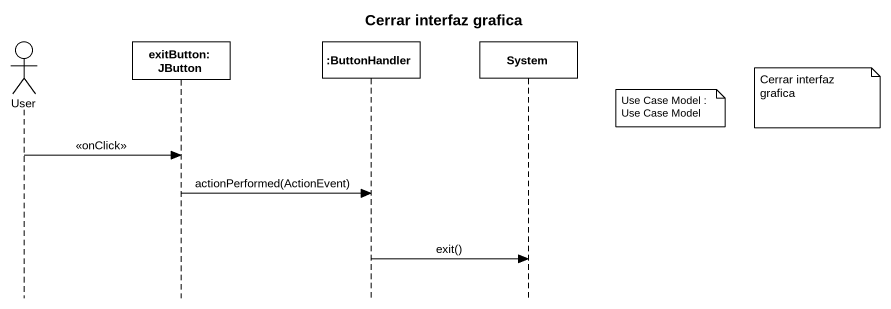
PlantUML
@startuml
title Cerrar interfaz grafica
hide footbox
actor User
participant "exitButton: JButton" as exitButton_JButton
participant ":ButtonHandler" as ButtonHandler
participant System

note right of System : Cerrar interfaz grafica
note right of System : Use Case Model : Use Case Model
User -> exitButton_JButton : <<onClick>>
exitButton_JButton -> ButtonHandler : actionPerformed(ActionEvent)
ButtonHandler -> System : exit()
@enduml
